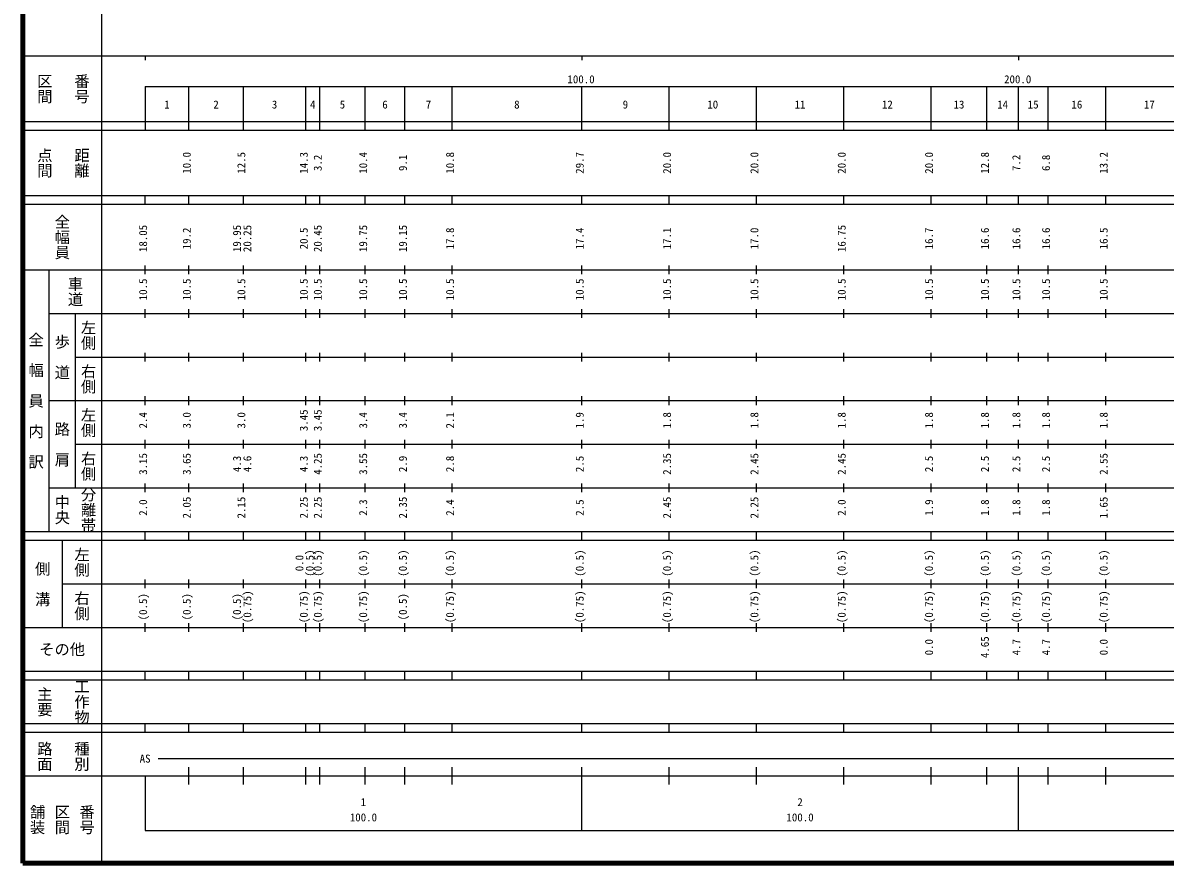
# Model space of a CAD drawing. Units: millimetres, scale not verified. Extents: x -378130360 to 9386879, y -968732886 to 16449942.
# Drawn here: x 40000 to 301621, y 20000 to 212595 of the extents above; entities that cross this region are included whole.
import ezdxf
from ezdxf.enums import TextEntityAlignment as Align

# ---------------------------------------------------------------- set-up
doc = ezdxf.new("R2010")
doc.units = ezdxf.units.MM
doc.header["$LTSCALE"] = 1000
doc.layers.add('M-TTL', color=2, linetype='Continuous', lineweight=140)
doc.layers.add('M-TTL-BAND', color=7, linetype='Continuous', lineweight=25)
doc.styles.add('@ＭＳ ゴシック', font='')
doc.styles.add('ＭＳ ゴシック', font='')
doc.styles.get('@ＭＳ ゴシック').set_extended_font_data('@MS Gothic')
doc.styles.get('ＭＳ ゴシック').set_extended_font_data('MS Gothic')

msp = doc.modelspace()

# ---------------------------------------------------------------- linework, layer by layer
at = {"layer": 'M-TTL'}
for p, q in [((40000, 380000), (40000, 20000)), ((40000, 20000), (680000, 20000))]:
    msp.add_line(p, q, dxfattribs=at)
at = {"layer": 'M-TTL-BAND'}
for p, q in [((58000, 370000), (58000, 20000)), ((40000, 205000), (579000, 205000)), ((68000, 205000), (68000, 204000)), ((168000, 205000), (168000, 204000)), ((268000, 205000), (268000, 204000)), ((68000, 198000), (579000, 198000)), ((68000, 198000), (68000, 188000)), ((78000, 188000), (78000, 198000)), ((90500, 188000), (90500, 198000)), ((104800, 188000), (104800, 198000)), ((108000, 188000), (108000, 198000)), ((118400, 188000), (118400, 198000)), ((127500, 188000), (127500, 198000)), ((138300, 188000), (138300, 198000)), ((168000, 188000), (168000, 198000)), ((188000, 188000), (188000, 198000)), ((208000, 188000), (208000, 198000)), ((228000, 188000), (228000, 198000)), ((248000, 188000), (248000, 198000)), ((260800, 188000), (260800, 198000)), ((268000, 188000), (268000, 198000)), ((274800, 188000), (274800, 198000)), ((288000, 188000), (288000, 198000)), ((40000, 190000), (579000, 190000)), ((40000, 188000), (579000, 188000)), ((40000, 173000), (579000, 173000)), ((68000, 171000), (68000, 173000)), ((78000, 171000), (78000, 173000)), ((90500, 171000), (90500, 173000)), ((104800, 171000), (104800, 173000)), ((108000, 171000), (108000, 173000)), ((118400, 171000), (118400, 173000)), ((127500, 171000), (127500, 173000)), ((138300, 171000), (138300, 173000)), ((168000, 171000), (168000, 173000)), ((188000, 171000), (188000, 173000)), ((208000, 171000), (208000, 173000)), ((228000, 171000), (228000, 173000)), ((248000, 171000), (248000, 173000)), ((260800, 171000), (260800, 173000)), ((268000, 171000), (268000, 173000)), ((274800, 171000), (274800, 173000)), ((288000, 171000), (288000, 173000)), ((40000, 171000), (579000, 171000)), ((68000, 155000), (68000, 157000)), ((78000, 155000), (78000, 157000)), ((90500, 155000), (90500, 157000)), ((104800, 155000), (104800, 157000)), ((108000, 155000), (108000, 157000)), ((118400, 155000), (118400, 157000)), ((127500, 155000), (127500, 157000)), ((138300, 155000), (138300, 157000)), ((168000, 155000), (168000, 157000)), ((188000, 155000), (188000, 157000)), ((208000, 155000), (208000, 157000)), ((228000, 155000), (228000, 157000)), ((248000, 155000), (248000, 157000)), ((260800, 155000), (260800, 157000)), ((268000, 155000), (268000, 157000)), ((274800, 155000), (274800, 157000)), ((288000, 155000), (288000, 157000)), ((40000, 156000), (579000, 156000)), ((46000, 96000), (46000, 156000)), ((68000, 145000), (68000, 147000)), ((78000, 145000), (78000, 147000)), ((90500, 145000), (90500, 147000)), ((104800, 145000), (104800, 147000)), ((108000, 145000), (108000, 147000)), ((118400, 145000), (118400, 147000)), ((127500, 145000), (127500, 147000)), ((138300, 145000), (138300, 147000)), ((168000, 145000), (168000, 147000)), ((188000, 145000), (188000, 147000)), ((208000, 145000), (208000, 147000)), ((228000, 145000), (228000, 147000)), ((248000, 145000), (248000, 147000)), ((260800, 145000), (260800, 147000)), ((268000, 145000), (268000, 147000)), ((274800, 145000), (274800, 147000)), ((288000, 145000), (288000, 147000)), ((46000, 146000), (579000, 146000)), ((52000, 146000), (52000, 106000)), ((68000, 135000), (68000, 137000)), ((78000, 135000), (78000, 137000)), ((90500, 135000), (90500, 137000)), ((104800, 135000), (104800, 137000)), ((108000, 135000), (108000, 137000)), ((118400, 135000), (118400, 137000)), ((127500, 135000), (127500, 137000)), ((138300, 135000), (138300, 137000)), ((168000, 135000), (168000, 137000)), ((188000, 135000), (188000, 137000)), ((208000, 135000), (208000, 137000)), ((228000, 135000), (228000, 137000)), ((248000, 135000), (248000, 137000)), ((260800, 135000), (260800, 137000)), ((268000, 135000), (268000, 137000)), ((274800, 135000), (274800, 137000)), ((288000, 135000), (288000, 137000)), ((52000, 136000), (579000, 136000)), ((46000, 126000), (579000, 126000)), ((68000, 125000), (68000, 127000)), ((78000, 125000), (78000, 127000)), ((90500, 125000), (90500, 127000)), ((104800, 125000), (104800, 127000)), ((108000, 125000), (108000, 127000)), ((118400, 125000), (118400, 127000)), ((127500, 125000), (127500, 127000)), ((138300, 125000), (138300, 127000)), ((168000, 125000), (168000, 127000)), ((188000, 125000), (188000, 127000)), ((208000, 125000), (208000, 127000)), ((228000, 125000), (228000, 127000)), ((248000, 125000), (248000, 127000)), ((260800, 125000), (260800, 127000)), ((268000, 125000), (268000, 127000)), ((274800, 125000), (274800, 127000)), ((288000, 125000), (288000, 127000)), ((52000, 116000), (579000, 116000)), ((68000, 115000), (68000, 117000)), ((78000, 115000), (78000, 117000)), ((90500, 115000), (90500, 117000)), ((104800, 115000), (104800, 117000)), ((108000, 115000), (108000, 117000)), ((118400, 115000), (118400, 117000)), ((127500, 115000), (127500, 117000)), ((138300, 115000), (138300, 117000)), ((168000, 115000), (168000, 117000)), ((188000, 115000), (188000, 117000)), ((208000, 115000), (208000, 117000)), ((228000, 115000), (228000, 117000)), ((248000, 115000), (248000, 117000)), ((260800, 115000), (260800, 117000)), ((268000, 115000), (268000, 117000)), ((274800, 115000), (274800, 117000)), ((288000, 115000), (288000, 117000)), ((46000, 106000), (579000, 106000)), ((68000, 105000), (68000, 107000)), ((78000, 105000), (78000, 107000)), ((90500, 105000), (90500, 107000)), ((104800, 105000), (104800, 107000)), ((108000, 105000), (108000, 107000)), ((118400, 105000), (118400, 107000)), ((127500, 105000), (127500, 107000)), ((138300, 105000), (138300, 107000)), ((168000, 105000), (168000, 107000)), ((188000, 105000), (188000, 107000)), ((208000, 105000), (208000, 107000)), ((228000, 105000), (228000, 107000)), ((248000, 105000), (248000, 107000)), ((260800, 105000), (260800, 107000)), ((268000, 105000), (268000, 107000)), ((274800, 105000), (274800, 107000)), ((288000, 105000), (288000, 107000)), ((40000, 96000), (579000, 96000)), ((68000, 94000), (68000, 96000)), ((78000, 94000), (78000, 96000)), ((90500, 94000), (90500, 96000)), ((104800, 94000), (104800, 96000)), ((108000, 94000), (108000, 96000)), ((118400, 94000), (118400, 96000)), ((127500, 94000), (127500, 96000)), ((138300, 94000), (138300, 96000)), ((168000, 94000), (168000, 96000)), ((188000, 94000), (188000, 96000)), ((208000, 94000), (208000, 96000)), ((228000, 94000), (228000, 96000)), ((248000, 94000), (248000, 96000)), ((260800, 94000), (260800, 96000)), ((268000, 94000), (268000, 96000)), ((274800, 94000), (274800, 96000)), ((288000, 94000), (288000, 96000)), ((40000, 94000), (579000, 94000)), ((49000, 94000), (49000, 74000)), ((49000, 84000), (579000, 84000)), ((68000, 83000), (68000, 85000)), ((78000, 83000), (78000, 85000)), ((90500, 83000), (90500, 85000)), ((104800, 83000), (104800, 85000)), ((108000, 83000), (108000, 85000)), ((118400, 83000), (118400, 85000)), ((127500, 83000), (127500, 85000)), ((138300, 83000), (138300, 85000)), ((168000, 83000), (168000, 85000)), ((188000, 83000), (188000, 85000)), ((208000, 83000), (208000, 85000)), ((228000, 83000), (228000, 85000)), ((248000, 83000), (248000, 85000)), ((260800, 83000), (260800, 85000)), ((268000, 83000), (268000, 85000)), ((274800, 83000), (274800, 85000)), ((288000, 83000), (288000, 85000)), ((40000, 74000), (579000, 74000)), ((68000, 73000), (68000, 75000)), ((78000, 73000), (78000, 75000)), ((90500, 73000), (90500, 75000)), ((104800, 73000), (104800, 75000)), ((108000, 73000), (108000, 75000)), ((118400, 73000), (118400, 75000)), ((127500, 73000), (127500, 75000)), ((138300, 73000), (138300, 75000)), ((168000, 73000), (168000, 75000)), ((188000, 73000), (188000, 75000)), ((208000, 73000), (208000, 75000)), ((228000, 73000), (228000, 75000)), ((248000, 73000), (248000, 75000)), ((260800, 73000), (260800, 75000)), ((268000, 73000), (268000, 75000)), ((274800, 73000), (274800, 75000)), ((288000, 73000), (288000, 75000)), ((40000, 64000), (579000, 64000)), ((68000, 62000), (68000, 64000)), ((78000, 62000), (78000, 64000)), ((90500, 62000), (90500, 64000)), ((104800, 62000), (104800, 64000)), ((108000, 62000), (108000, 64000)), ((118400, 62000), (118400, 64000)), ((127500, 62000), (127500, 64000)), ((138300, 62000), (138300, 64000)), ((168000, 62000), (168000, 64000)), ((188000, 62000), (188000, 64000)), ((208000, 62000), (208000, 64000)), ((228000, 62000), (228000, 64000)), ((248000, 62000), (248000, 64000)), ((260800, 62000), (260800, 64000)), ((268000, 62000), (268000, 64000)), ((274800, 62000), (274800, 64000)), ((288000, 62000), (288000, 64000)), ((40000, 62000), (579000, 62000)), ((40000, 52000), (579000, 52000)), ((40000, 50000), (579000, 50000)), ((68000, 50000), (68000, 52000)), ((78000, 50000), (78000, 52000)), ((90500, 50000), (90500, 52000)), ((104800, 50000), (104800, 52000)), ((108000, 50000), (108000, 52000)), ((118400, 50000), (118400, 52000)), ((127500, 50000), (127500, 52000)), ((138300, 50000), (138300, 52000)), ((168000, 50000), (168000, 52000)), ((188000, 50000), (188000, 52000)), ((208000, 50000), (208000, 52000)), ((228000, 50000), (228000, 52000)), ((248000, 50000), (248000, 52000)), ((260800, 50000), (260800, 52000)), ((268000, 50000), (268000, 52000)), ((274800, 50000), (274800, 52000)), ((288000, 50000), (288000, 52000)), ((71000, 44000), (565000, 44000)), ((78000, 38000), (78000, 42000)), ((90500, 38000), (90500, 42000)), ((104800, 38000), (104800, 42000)), ((108000, 38000), (108000, 42000)), ((118400, 38000), (118400, 42000)), ((127500, 38000), (127500, 42000)), ((138300, 38000), (138300, 42000)), ((168000, 27500), (168000, 42000)), ((188000, 38000), (188000, 42000)), ((208000, 38000), (208000, 42000)), ((228000, 38000), (228000, 42000)), ((248000, 38000), (248000, 42000)), ((260800, 38000), (260800, 42000)), ((268000, 27500), (268000, 42000)), ((274800, 38000), (274800, 42000)), ((288000, 38000), (288000, 42000)), ((40000, 40000), (579000, 40000)), ((68000, 40000), (68000, 27500)), ((68000, 27500), (579000, 27500))]:
    msp.add_line(p, q, dxfattribs=at)

# ---------------------------------------------------------------- texts
at = {"layer": 'M-TTL-BAND', "style": '@ＭＳ ゴシック'}
for s, p in [('区間', (45000, 197500)), ('番号', (53500, 197500)), ('点間', (45000, 180500)), ('距離', (53500, 180500)), ('全幅員', (49000, 163500)), ('車道', (52000, 151000)), ('左側', (55000, 141000)), ('全\u3000幅\u3000員\u3000内\u3000訳', (43000, 126000)), ('歩\u3000道', (49000, 136000)), ('右側', (55000, 131000)), ('左側', (55000, 121000)), ('路\u3000肩', (49000, 116000)), ('右側', (55000, 111000)), ('分離帯', (55000, 101000)), ('中央', (49000, 101000)), ('左側', (53500, 89000)), ('側\u3000溝', (44500, 84000)), ('右側', (53500, 79000)), ('主要', (45000, 57000)), ('工作物', (53500, 57000)), ('路面', (45000, 44500)), ('種別', (53500, 44500)), ('舗装', (43333, 30000)), ('区間', (49000, 30000)), ('番号', (54667, 30000))]:
    msp.add_text(s, height=2566, rotation=270, dxfattribs=at).set_placement(p, align=Align.MIDDLE_CENTER)
at = {"layer": 'M-TTL-BAND', "style": 'ＭＳ ゴシック'}
for s, p in [('100.0', (167844, 198195)), ('200.0', (267844, 198195)), ('1', (73000, 192405)), ('2', (84250, 192405)), ('3', (97650, 192405)), ('4', (106400, 192405)), ('5', (113200, 192405)), ('6', (122950, 192405)), ('7', (132900, 192405)), ('8', (153150, 192405)), ('9', (178000, 192405)), ('10', (198000, 192405)), ('11', (218000, 192405)), ('12', (238000, 192405)), ('13', (254400, 192405)), ('14', (264400, 192405)), ('15', (271400, 192405)), ('16', (281400, 192405)), ('17', (298000, 192405)), ('AS', (68000, 42500)), ('1', (118000, 32523)), ('2', (218000, 32523)), ('100.0', (118000, 29033)), ('100.0', (218000, 29033))]:
    msp.add_text(s, height=1833, dxfattribs=at).set_placement(p, align=Align.BOTTOM_CENTER)
for s, p in [('10.0', (79000, 180500)), ('12.5', (91500, 180500)), ('14.3', (105800, 180500)), ('3.2', (109000, 180500)), ('10.4', (119400, 180500)), ('9.1', (128500, 180500)), ('10.8', (139300, 180500)), ('29.7', (169000, 180500)), ('20.0', (189000, 180500)), ('20.0', (209000, 180500)), ('20.0', (229000, 180500)), ('20.0', (249000, 180500)), ('12.8', (261800, 180500)), ('7.2', (269000, 180500)), ('6.8', (275800, 180500)), ('13.2', (289000, 180500)), ('18.05', (69000, 163174)), ('19.2', (79000, 163174)), ('19.95', (90500, 163174)), ('20.25', (92870, 163174)), ('20.5', (105800, 163174)), ('20.45', (109000, 163174)), ('19.75', (119400, 163174)), ('19.15', (128500, 163174)), ('17.8', (139300, 163174)), ('17.4', (169000, 163174)), ('17.1', (189000, 163174)), ('17.0', (209000, 163174)), ('16.75', (229000, 163174)), ('16.7', (249000, 163174)), ('16.6', (261800, 163174)), ('16.6', (269000, 163174)), ('16.6', (275800, 163174)), ('16.5', (289000, 163174)), ('10.5', (69000, 151500)), ('10.5', (79000, 151500)), ('10.5', (91500, 151500)), ('10.5', (105800, 151500)), ('10.5', (109000, 151500)), ('10.5', (119400, 151500)), ('10.5', (128500, 151500)), ('10.5', (139300, 151500)), ('10.5', (169000, 151500)), ('10.5', (189000, 151500)), ('10.5', (209000, 151500)), ('10.5', (229000, 151500)), ('10.5', (249000, 151500)), ('10.5', (261800, 151500)), ('10.5', (269000, 151500)), ('10.5', (275800, 151500)), ('10.5', (289000, 151500)), ('2.4', (69000, 121500)), ('3.0', (79000, 121500)), ('3.0', (91500, 121500)), ('3.45', (105800, 121500)), ('3.45', (109000, 121500)), ('3.4', (119400, 121500)), ('3.4', (128500, 121500)), ('2.1', (139300, 121500)), ('1.9', (169000, 121500)), ('1.8', (189000, 121500)), ('1.8', (209000, 121500)), ('1.8', (229000, 121500)), ('1.8', (249000, 121500)), ('1.8', (261800, 121500)), ('1.8', (269000, 121500)), ('1.8', (275800, 121500)), ('1.8', (289000, 121500)), ('3.15', (69000, 111500)), ('3.65', (79000, 111500)), ('4.3', (90500, 111500)), ('4.6', (92870, 111500)), ('4.3', (105800, 111500)), ('4.25', (109000, 111500)), ('3.55', (119400, 111500)), ('2.9', (128500, 111500)), ('2.8', (139300, 111500)), ('2.5', (169000, 111500)), ('2.35', (189000, 111500)), ('2.45', (209000, 111500)), ('2.45', (229000, 111500)), ('2.5', (249000, 111500)), ('2.5', (261800, 111500)), ('2.5', (269000, 111500)), ('2.5', (275800, 111500)), ('2.55', (289000, 111500)), ('2.0', (69000, 101500)), ('2.05', (79000, 101500)), ('2.15', (91500, 101500)), ('2.25', (105800, 101500)), ('2.25', (109000, 101500)), ('2.3', (119400, 101500)), ('2.35', (128500, 101500)), ('2.4', (139300, 101500)), ('2.5', (169000, 101500)), ('2.45', (189000, 101500)), ('2.25', (209000, 101500)), ('2.0', (229000, 101500)), ('1.9', (249000, 101500)), ('1.8', (261800, 101500)), ('1.8', (269000, 101500)), ('1.8', (275800, 101500)), ('1.65', (289000, 101500)), ('0.0', (104800, 88764)), ('(0.5)', (107170, 88764)), ('(0.5)', (109000, 88764)), ('(0.5)', (119400, 88764)), ('(0.5)', (128500, 88764)), ('(0.5)', (139300, 88764)), ('(0.5)', (169000, 88764)), ('(0.5)', (189000, 88764)), ('(0.5)', (209000, 88764)), ('(0.5)', (229000, 88764)), ('(0.5)', (249000, 88764)), ('(0.5)', (261800, 88764)), ('(0.5)', (269000, 88764)), ('(0.5)', (275800, 88764)), ('(0.5)', (289000, 88764)), ('(0.5)', (69000, 78764)), ('(0.5)', (79000, 78764)), ('(0.5)', (90500, 78764)), ('(0.75)', (92870, 78764)), ('(0.75)', (105800, 78764)), ('(0.75)', (109000, 78764)), ('(0.75)', (119400, 78764)), ('(0.5)', (128500, 78764)), ('(0.75)', (139300, 78764)), ('(0.75)', (169000, 78764)), ('(0.75)', (189000, 78764)), ('(0.75)', (209000, 78764)), ('(0.75)', (229000, 78764)), ('(0.75)', (249000, 78764)), ('(0.75)', (261800, 78764)), ('(0.75)', (269000, 78764)), ('(0.75)', (275800, 78764)), ('(0.75)', (289000, 78764)), ('0.0', (249000, 69500)), ('4.65', (261800, 69500)), ('4.7', (269000, 69500)), ('4.7', (275800, 69500)), ('0.0', (289000, 69500))]:
    msp.add_text(s, height=1833, rotation=90, dxfattribs=at).set_placement(p, align=Align.BOTTOM_CENTER)
msp.add_text('その他', height=2566, dxfattribs=at).set_placement((49000, 69000), align=Align.MIDDLE_CENTER)

doc.saveas('drawing.dxf')
